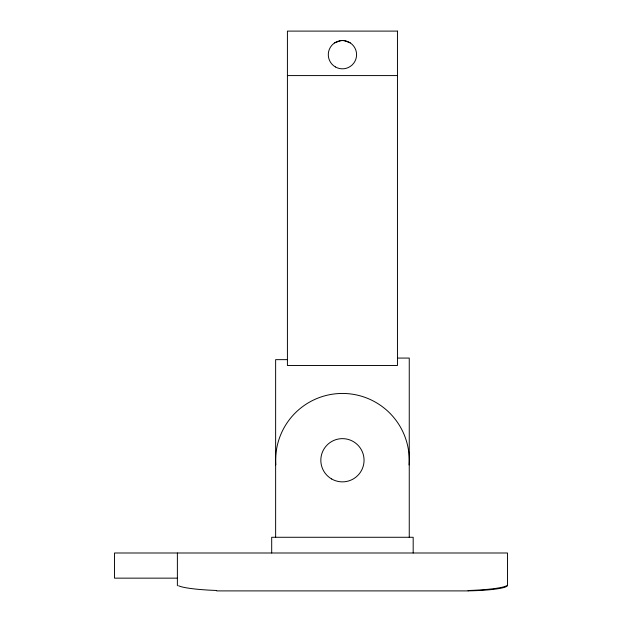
<?xml version="1.0" encoding="UTF-8"?>
<svg xmlns="http://www.w3.org/2000/svg" width="622" height="622" viewBox="0 0 622 622"><rect width="100%" height="100%" fill="white"/><g stroke="black" fill="none" stroke-linecap="round" stroke-linejoin="round"><path stroke-width="0.93" d="M334.62 42.887L340.786 40.632A13.878 13.614 0 0 1 344.355 40.663L350.264 42.887M287.418 75.581L397.458 75.581M397.458 358.07L409.253 358.07L409.253 537.276M287.418 359.648L275.632 359.648L275.632 537.276M177.379 578.149L114.502 578.149L114.502 552.997L507.498 552.997L507.498 585.745M216.681 590.9L468.195 590.9M413.179 552.997L413.179 537.276L271.697 537.276L271.697 552.997M177.379 552.997L177.379 585.745M275.795 464.914A66.811 66.811 0 0 1 342.442 393.446A66.811 66.811 0 0 1 409.089 464.914M216.705 590.472A39.404 4.463 1.9 0 1 178.584 585.753M507.272 585.745A39.404 4.836 -0.8 0 1 468.195 590.853M506.549 585.753A39.404 4.486 -1.7 0 1 468.179 590.503M397.458 31.1L287.418 31.1L287.418 365.479L397.458 365.479L397.458 31.1M331.635 478.971A21.614 21.614 0 0 0 364.057 460.249A21.614 21.614 0 0 0 331.635 441.534A21.614 21.614 0 0 0 331.635 478.971M335.367 66.935A14.15 14.15 0 0 0 356.585 54.682A14.15 14.15 0 0 0 335.367 42.428A14.15 14.15 0 0 0 335.367 66.935"/></g></svg>
